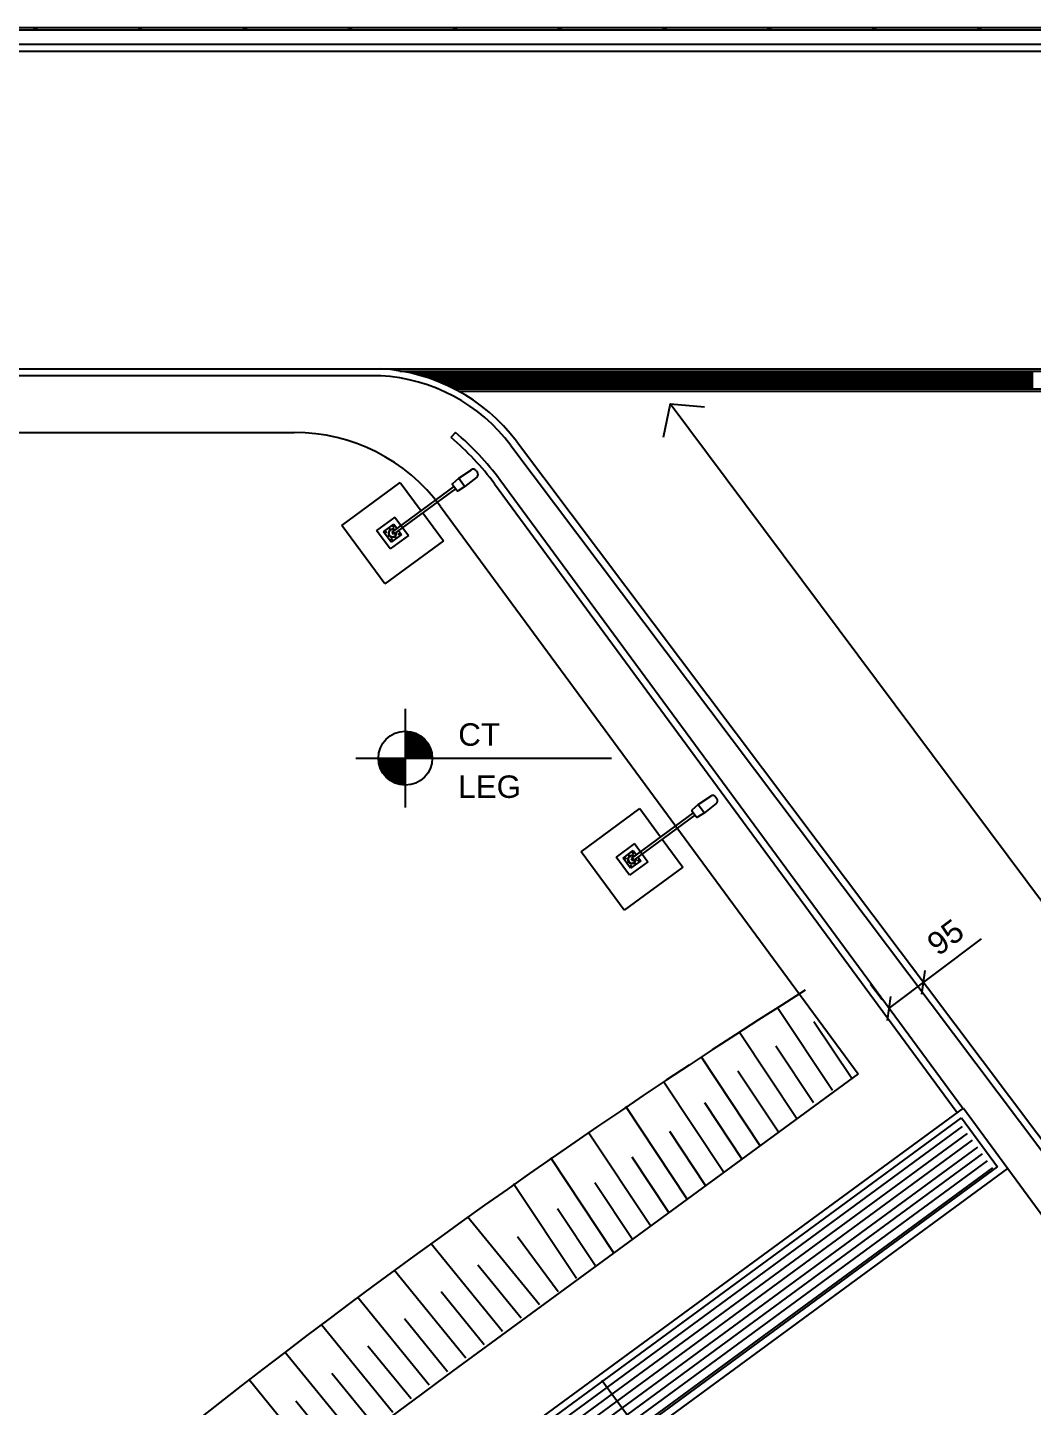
# Model space of a CAD drawing. Header units: metres. Extents: x 2872 to 3316, y -1435 to -1037.
# Drawn here: x 3236.33 to 3244.08, y -1075.12 to -1064.49 of the extents above; entities that cross this region are included whole.
import ezdxf

# ---------------------------------------------------------------- set-up
doc = ezdxf.new("R2010")
doc.units = ezdxf.units.M
doc.header["$MEASUREMENT"] = 0
doc.layers.add('ARQUITETURA', color=253, linetype='CONTINUOUS')
doc.styles.add('1-250', font='arial.ttf', dxfattribs={"height": 0.5})
doc.styles.add('T20', font='arial.ttf', dxfattribs={"width": 1.1, "height": 0.1})

msp = doc.modelspace()

# ---------------------------------------------------------------- linework, layer by layer
at = {"layer": 'ARQUITETURA'}
for p, q in [((3244.968, -1064.511, 0), (3210.521, -1064.508, 0)), ((3244.968, -1064.494, 0), (3210.522, -1064.491, 0)), ((3233.297, -1064.619, 0), (3244.977, -1064.619, 0)), ((3219.367, -1064.672, 0), (3244.977, -1064.672, 0)), ((3233.296, -1067.122, 0), (3238.283, -1067.122, 0)), ((3233.297, -1067.174, 0), (3238.283, -1067.174, 0)), ((3238.283, -1067.122, 0), (3239.055, -1067.122, 0)), ((3238.283, -1067.174, 0), (3239.055, -1067.174, 0)), ((3239.055, -1067.122, 0), (3244.8, -1067.122, 0)), ((3239.203, -1067.139, 0), (3244.777, -1067.139, 0)), ((3239.212, -1067.141, 0), (3239.212, -1067.139, 0)), ((3239.223, -1067.143, 0), (3239.223, -1067.139, 0)), ((3239.234, -1067.145, 0), (3239.234, -1067.139, 0)), ((3239.245, -1067.147, 0), (3239.245, -1067.139, 0)), ((3239.256, -1067.149, 0), (3239.256, -1067.139, 0)), ((3239.267, -1067.151, 0), (3239.267, -1067.139, 0)), ((3239.278, -1067.153, 0), (3239.278, -1067.139, 0)), ((3239.289, -1067.156, 0), (3239.289, -1067.139, 0)), ((3239.301, -1067.158, 0), (3239.301, -1067.139, 0)), ((3239.312, -1067.161, 0), (3239.312, -1067.139, 0)), ((3239.323, -1067.164, 0), (3239.323, -1067.139, 0)), ((3239.334, -1067.167, 0), (3239.334, -1067.139, 0)), ((3239.345, -1067.17, 0), (3239.345, -1067.139, 0)), ((3239.356, -1067.173, 0), (3239.356, -1067.139, 0)), ((3239.367, -1067.176, 0), (3239.367, -1067.139, 0)), ((3239.378, -1067.179, 0), (3239.378, -1067.139, 0)), ((3239.389, -1067.182, 0), (3239.389, -1067.139, 0)), ((3239.401, -1067.186, 0), (3239.401, -1067.139, 0)), ((3239.412, -1067.189, 0), (3239.412, -1067.139, 0)), ((3239.423, -1067.193, 0), (3239.423, -1067.139, 0)), ((3239.434, -1067.197, 0), (3239.434, -1067.139, 0)), ((3239.445, -1067.2, 0), (3239.445, -1067.139, 0)), ((3239.456, -1067.204, 0), (3239.456, -1067.139, 0)), ((3239.467, -1067.208, 0), (3239.467, -1067.139, 0)), ((3239.478, -1067.213, 0), (3239.478, -1067.139, 0)), ((3239.489, -1067.217, 0), (3239.489, -1067.139, 0)), ((3239.501, -1067.221, 0), (3239.501, -1067.139, 0)), ((3239.512, -1067.226, 0), (3239.512, -1067.139, 0)), ((3239.523, -1067.23, 0), (3239.523, -1067.139, 0)), ((3239.534, -1067.235, 0), (3239.534, -1067.139, 0)), ((3239.545, -1067.24, 0), (3239.545, -1067.139, 0)), ((3239.556, -1067.245, 0), (3239.556, -1067.139, 0)), ((3239.567, -1067.25, 0), (3239.567, -1067.139, 0)), ((3239.578, -1067.255, 0), (3239.578, -1067.139, 0)), ((3239.589, -1067.26, 0), (3239.589, -1067.139, 0)), ((3239.601, -1067.266, 0), (3239.601, -1067.139, 0)), ((3239.612, -1067.271, 0), (3239.612, -1067.139, 0)), ((3239.623, -1067.277, 0), (3239.623, -1067.139, 0)), ((3239.634, -1067.279, 0), (3239.634, -1067.139, 0)), ((3239.645, -1067.279, 0), (3239.645, -1067.139, 0)), ((3239.656, -1067.279, 0), (3239.656, -1067.139, 0)), ((3239.667, -1067.279, 0), (3239.667, -1067.139, 0)), ((3239.678, -1067.279, 0), (3239.678, -1067.139, 0)), ((3239.689, -1067.279, 0), (3239.689, -1067.139, 0)), ((3239.701, -1067.279, 0), (3239.701, -1067.139, 0)), ((3239.712, -1067.279, 0), (3239.712, -1067.139, 0)), ((3239.723, -1067.279, 0), (3239.723, -1067.139, 0)), ((3239.734, -1067.279, 0), (3239.734, -1067.139, 0)), ((3239.745, -1067.279, 0), (3239.745, -1067.139, 0)), ((3239.756, -1067.279, 0), (3239.756, -1067.139, 0)), ((3239.767, -1067.279, 0), (3239.767, -1067.139, 0)), ((3239.778, -1067.279, 0), (3239.778, -1067.139, 0)), ((3239.789, -1067.279, 0), (3239.789, -1067.139, 0)), ((3239.801, -1067.279, 0), (3239.801, -1067.139, 0)), ((3239.812, -1067.279, 0), (3239.812, -1067.139, 0)), ((3239.823, -1067.279, 0), (3239.823, -1067.139, 0)), ((3239.834, -1067.279, 0), (3239.834, -1067.139, 0)), ((3239.845, -1067.279, 0), (3239.845, -1067.139, 0)), ((3239.856, -1067.279, 0), (3239.856, -1067.139, 0)), ((3239.867, -1067.279, 0), (3239.867, -1067.139, 0)), ((3239.878, -1067.279, 0), (3239.878, -1067.139, 0)), ((3239.889, -1067.279, 0), (3239.889, -1067.139, 0)), ((3239.901, -1067.279, 0), (3239.901, -1067.139, 0)), ((3239.912, -1067.279, 0), (3239.912, -1067.139, 0)), ((3239.923, -1067.279, 0), (3239.923, -1067.139, 0)), ((3239.934, -1067.279, 0), (3239.934, -1067.139, 0)), ((3239.945, -1067.279, 0), (3239.945, -1067.139, 0)), ((3239.956, -1067.279, 0), (3239.956, -1067.139, 0)), ((3239.967, -1067.279, 0), (3239.967, -1067.139, 0)), ((3239.978, -1067.279, 0), (3239.978, -1067.139, 0)), ((3239.99, -1067.279, 0), (3239.99, -1067.139, 0)), ((3240.001, -1067.279, 0), (3240.001, -1067.139, 0)), ((3240.012, -1067.279, 0), (3240.012, -1067.139, 0)), ((3240.023, -1067.279, 0), (3240.023, -1067.139, 0)), ((3240.034, -1067.279, 0), (3240.034, -1067.139, 0)), ((3240.045, -1067.279, 0), (3240.045, -1067.139, 0)), ((3240.056, -1067.279, 0), (3240.056, -1067.139, 0)), ((3240.067, -1067.279, 0), (3240.067, -1067.139, 0)), ((3240.078, -1067.279, 0), (3240.078, -1067.139, 0)), ((3240.09, -1067.279, 0), (3240.09, -1067.139, 0)), ((3240.101, -1067.279, 0), (3240.101, -1067.139, 0)), ((3240.112, -1067.279, 0), (3240.112, -1067.139, 0)), ((3240.123, -1067.279, 0), (3240.123, -1067.139, 0)), ((3240.134, -1067.279, 0), (3240.134, -1067.139, 0)), ((3240.145, -1067.279, 0), (3240.145, -1067.139, 0)), ((3240.156, -1067.279, 0), (3240.156, -1067.139, 0)), ((3240.167, -1067.279, 0), (3240.167, -1067.139, 0)), ((3240.178, -1067.279, 0), (3240.178, -1067.139, 0)), ((3240.19, -1067.279, 0), (3240.19, -1067.139, 0)), ((3240.201, -1067.279, 0), (3240.201, -1067.139, 0)), ((3240.212, -1067.279, 0), (3240.212, -1067.139, 0)), ((3240.223, -1067.279, 0), (3240.223, -1067.139, 0)), ((3240.234, -1067.279, 0), (3240.234, -1067.139, 0)), ((3240.245, -1067.279, 0), (3240.245, -1067.139, 0)), ((3240.256, -1067.279, 0), (3240.256, -1067.139, 0)), ((3240.267, -1067.279, 0), (3240.267, -1067.139, 0)), ((3240.278, -1067.279, 0), (3240.278, -1067.139, 0)), ((3240.29, -1067.279, 0), (3240.29, -1067.139, 0)), ((3240.301, -1067.279, 0), (3240.301, -1067.139, 0)), ((3240.312, -1067.279, 0), (3240.312, -1067.139, 0)), ((3240.323, -1067.279, 0), (3240.323, -1067.139, 0)), ((3240.334, -1067.279, 0), (3240.334, -1067.139, 0)), ((3240.345, -1067.279, 0), (3240.345, -1067.139, 0)), ((3240.356, -1067.279, 0), (3240.356, -1067.139, 0)), ((3240.367, -1067.279, 0), (3240.367, -1067.139, 0)), ((3240.378, -1067.279, 0), (3240.378, -1067.139, 0)), ((3240.39, -1067.279, 0), (3240.39, -1067.139, 0)), ((3240.401, -1067.279, 0), (3240.401, -1067.139, 0)), ((3240.412, -1067.279, 0), (3240.412, -1067.139, 0)), ((3240.423, -1067.279, 0), (3240.423, -1067.139, 0)), ((3240.434, -1067.279, 0), (3240.434, -1067.139, 0)), ((3240.445, -1067.279, 0), (3240.445, -1067.139, 0)), ((3240.456, -1067.279, 0), (3240.456, -1067.139, 0)), ((3240.467, -1067.279, 0), (3240.467, -1067.139, 0)), ((3240.478, -1067.279, 0), (3240.478, -1067.139, 0)), ((3240.49, -1067.279, 0), (3240.49, -1067.139, 0)), ((3240.501, -1067.279, 0), (3240.501, -1067.139, 0)), ((3240.512, -1067.279, 0), (3240.512, -1067.139, 0)), ((3240.523, -1067.279, 0), (3240.523, -1067.139, 0)), ((3240.534, -1067.279, 0), (3240.534, -1067.139, 0)), ((3240.545, -1067.279, 0), (3240.545, -1067.139, 0)), ((3240.556, -1067.279, 0), (3240.556, -1067.139, 0)), ((3240.567, -1067.279, 0), (3240.567, -1067.139, 0)), ((3240.578, -1067.279, 0), (3240.578, -1067.139, 0)), ((3240.59, -1067.279, 0), (3240.59, -1067.139, 0)), ((3240.601, -1067.279, 0), (3240.601, -1067.139, 0)), ((3240.612, -1067.279, 0), (3240.612, -1067.139, 0)), ((3240.623, -1067.279, 0), (3240.623, -1067.139, 0)), ((3240.634, -1067.279, 0), (3240.634, -1067.139, 0)), ((3240.645, -1067.279, 0), (3240.645, -1067.139, 0)), ((3240.656, -1067.279, 0), (3240.656, -1067.139, 0)), ((3240.667, -1067.279, 0), (3240.667, -1067.139, 0)), ((3240.678, -1067.279, 0), (3240.678, -1067.139, 0)), ((3240.69, -1067.279, 0), (3240.69, -1067.139, 0)), ((3240.701, -1067.279, 0), (3240.701, -1067.139, 0)), ((3240.712, -1067.279, 0), (3240.712, -1067.139, 0)), ((3240.723, -1067.279, 0), (3240.723, -1067.139, 0)), ((3240.734, -1067.279, 0), (3240.734, -1067.139, 0)), ((3240.745, -1067.279, 0), (3240.745, -1067.139, 0)), ((3240.756, -1067.279, 0), (3240.756, -1067.139, 0)), ((3240.767, -1067.279, 0), (3240.767, -1067.139, 0)), ((3240.778, -1067.279, 0), (3240.778, -1067.139, 0)), ((3240.79, -1067.279, 0), (3240.79, -1067.139, 0)), ((3240.801, -1067.279, 0), (3240.801, -1067.139, 0)), ((3240.812, -1067.279, 0), (3240.812, -1067.139, 0)), ((3240.823, -1067.279, 0), (3240.823, -1067.139, 0)), ((3240.834, -1067.279, 0), (3240.834, -1067.139, 0)), ((3240.845, -1067.279, 0), (3240.845, -1067.139, 0)), ((3240.856, -1067.279, 0), (3240.856, -1067.139, 0)), ((3240.867, -1067.279, 0), (3240.867, -1067.139, 0)), ((3240.879, -1067.279, 0), (3240.879, -1067.139, 0)), ((3240.89, -1067.279, 0), (3240.89, -1067.139, 0)), ((3240.901, -1067.279, 0), (3240.901, -1067.139, 0)), ((3240.912, -1067.279, 0), (3240.912, -1067.139, 0)), ((3240.923, -1067.279, 0), (3240.923, -1067.139, 0)), ((3240.934, -1067.279, 0), (3240.934, -1067.139, 0)), ((3240.945, -1067.279, 0), (3240.945, -1067.139, 0)), ((3240.956, -1067.279, 0), (3240.956, -1067.139, 0)), ((3240.967, -1067.279, 0), (3240.967, -1067.139, 0)), ((3240.979, -1067.279, 0), (3240.979, -1067.139, 0)), ((3240.99, -1067.279, 0), (3240.99, -1067.139, 0)), ((3241.001, -1067.279, 0), (3241.001, -1067.139, 0)), ((3241.012, -1067.279, 0), (3241.012, -1067.139, 0)), ((3241.023, -1067.279, 0), (3241.023, -1067.139, 0)), ((3241.034, -1067.279, 0), (3241.034, -1067.139, 0)), ((3241.045, -1067.279, 0), (3241.045, -1067.139, 0)), ((3241.056, -1067.279, 0), (3241.056, -1067.139, 0)), ((3241.067, -1067.279, 0), (3241.067, -1067.139, 0)), ((3241.079, -1067.279, 0), (3241.079, -1067.139, 0)), ((3241.09, -1067.279, 0), (3241.09, -1067.139, 0)), ((3241.101, -1067.279, 0), (3241.101, -1067.139, 0)), ((3241.112, -1067.279, 0), (3241.112, -1067.139, 0)), ((3241.123, -1067.279, 0), (3241.123, -1067.139, 0)), ((3241.134, -1067.279, 0), (3241.134, -1067.139, 0)), ((3241.145, -1067.279, 0), (3241.145, -1067.139, 0)), ((3241.156, -1067.279, 0), (3241.156, -1067.139, 0)), ((3241.167, -1067.279, 0), (3241.167, -1067.139, 0)), ((3241.179, -1067.279, 0), (3241.179, -1067.139, 0)), ((3241.19, -1067.279, 0), (3241.19, -1067.139, 0)), ((3241.201, -1067.279, 0), (3241.201, -1067.139, 0)), ((3241.212, -1067.279, 0), (3241.212, -1067.139, 0)), ((3241.223, -1067.279, 0), (3241.223, -1067.139, 0)), ((3241.234, -1067.279, 0), (3241.234, -1067.139, 0)), ((3241.245, -1067.279, 0), (3241.245, -1067.139, 0)), ((3241.256, -1067.279, 0), (3241.256, -1067.139, 0)), ((3241.267, -1067.279, 0), (3241.267, -1067.139, 0)), ((3241.279, -1067.279, 0), (3241.279, -1067.139, 0)), ((3241.29, -1067.279, 0), (3241.29, -1067.139, 0)), ((3241.301, -1067.279, 0), (3241.301, -1067.139, 0)), ((3241.312, -1067.279, 0), (3241.312, -1067.139, 0)), ((3241.323, -1067.279, 0), (3241.323, -1067.139, 0)), ((3241.334, -1067.279, 0), (3241.334, -1067.139, 0)), ((3241.345, -1067.279, 0), (3241.345, -1067.139, 0)), ((3241.356, -1067.279, 0), (3241.356, -1067.139, 0)), ((3241.367, -1067.279, 0), (3241.367, -1067.139, 0)), ((3241.379, -1067.279, 0), (3241.379, -1067.139, 0)), ((3241.39, -1067.279, 0), (3241.39, -1067.139, 0)), ((3241.401, -1067.279, 0), (3241.401, -1067.139, 0)), ((3241.412, -1067.279, 0), (3241.412, -1067.139, 0)), ((3241.423, -1067.279, 0), (3241.423, -1067.139, 0)), ((3241.434, -1067.279, 0), (3241.434, -1067.139, 0)), ((3241.445, -1067.279, 0), (3241.445, -1067.139, 0)), ((3241.456, -1067.279, 0), (3241.456, -1067.139, 0)), ((3241.467, -1067.279, 0), (3241.467, -1067.139, 0)), ((3241.479, -1067.279, 0), (3241.479, -1067.139, 0)), ((3241.49, -1067.279, 0), (3241.49, -1067.139, 0)), ((3241.501, -1067.279, 0), (3241.501, -1067.139, 0)), ((3241.512, -1067.279, 0), (3241.512, -1067.139, 0)), ((3241.523, -1067.279, 0), (3241.523, -1067.139, 0)), ((3241.534, -1067.279, 0), (3241.534, -1067.139, 0)), ((3241.545, -1067.279, 0), (3241.545, -1067.139, 0)), ((3241.556, -1067.279, 0), (3241.556, -1067.139, 0)), ((3241.567, -1067.279, 0), (3241.567, -1067.139, 0)), ((3241.579, -1067.279, 0), (3241.579, -1067.139, 0)), ((3241.59, -1067.279, 0), (3241.59, -1067.139, 0)), ((3241.601, -1067.279, 0), (3241.601, -1067.139, 0)), ((3241.612, -1067.279, 0), (3241.612, -1067.139, 0)), ((3241.623, -1067.279, 0), (3241.623, -1067.139, 0)), ((3241.634, -1067.279, 0), (3241.634, -1067.139, 0)), ((3241.645, -1067.279, 0), (3241.645, -1067.139, 0)), ((3241.656, -1067.279, 0), (3241.656, -1067.139, 0)), ((3241.667, -1067.279, 0), (3241.667, -1067.139, 0)), ((3241.679, -1067.279, 0), (3241.679, -1067.139, 0)), ((3241.69, -1067.279, 0), (3241.69, -1067.139, 0)), ((3241.701, -1067.279, 0), (3241.701, -1067.139, 0)), ((3241.712, -1067.279, 0), (3241.712, -1067.139, 0)), ((3241.723, -1067.279, 0), (3241.723, -1067.139, 0)), ((3241.734, -1067.279, 0), (3241.734, -1067.139, 0)), ((3241.745, -1067.279, 0), (3241.745, -1067.139, 0)), ((3241.756, -1067.279, 0), (3241.756, -1067.139, 0)), ((3241.768, -1067.279, 0), (3241.768, -1067.139, 0)), ((3241.779, -1067.279, 0), (3241.779, -1067.139, 0)), ((3241.79, -1067.279, 0), (3241.79, -1067.139, 0)), ((3241.801, -1067.279, 0), (3241.801, -1067.139, 0)), ((3241.812, -1067.279, 0), (3241.812, -1067.139, 0)), ((3241.823, -1067.279, 0), (3241.823, -1067.139, 0)), ((3241.834, -1067.279, 0), (3241.834, -1067.139, 0)), ((3241.845, -1067.279, 0), (3241.845, -1067.139, 0)), ((3241.856, -1067.279, 0), (3241.856, -1067.139, 0)), ((3241.868, -1067.279, 0), (3241.868, -1067.139, 0)), ((3241.879, -1067.279, 0), (3241.879, -1067.139, 0)), ((3241.89, -1067.279, 0), (3241.89, -1067.139, 0)), ((3241.901, -1067.279, 0), (3241.901, -1067.139, 0)), ((3241.912, -1067.279, 0), (3241.912, -1067.139, 0)), ((3241.923, -1067.279, 0), (3241.923, -1067.139, 0)), ((3241.934, -1067.279, 0), (3241.934, -1067.139, 0)), ((3241.945, -1067.279, 0), (3241.945, -1067.139, 0)), ((3241.956, -1067.279, 0), (3241.956, -1067.139, 0)), ((3241.968, -1067.279, 0), (3241.968, -1067.139, 0)), ((3241.979, -1067.279, 0), (3241.979, -1067.139, 0)), ((3241.99, -1067.279, 0), (3241.99, -1067.139, 0)), ((3242.001, -1067.279, 0), (3242.001, -1067.139, 0)), ((3242.012, -1067.279, 0), (3242.012, -1067.139, 0)), ((3242.023, -1067.279, 0), (3242.023, -1067.139, 0)), ((3242.034, -1067.279, 0), (3242.034, -1067.139, 0)), ((3242.045, -1067.279, 0), (3242.045, -1067.139, 0)), ((3242.056, -1067.279, 0), (3242.056, -1067.139, 0)), ((3242.068, -1067.279, 0), (3242.068, -1067.139, 0)), ((3242.079, -1067.279, 0), (3242.079, -1067.139, 0)), ((3242.09, -1067.279, 0), (3242.09, -1067.139, 0)), ((3242.101, -1067.279, 0), (3242.101, -1067.139, 0)), ((3242.112, -1067.279, 0), (3242.112, -1067.139, 0)), ((3242.123, -1067.279, 0), (3242.123, -1067.139, 0)), ((3242.134, -1067.279, 0), (3242.134, -1067.139, 0)), ((3242.145, -1067.279, 0), (3242.145, -1067.139, 0)), ((3242.156, -1067.279, 0), (3242.156, -1067.139, 0)), ((3242.168, -1067.279, 0), (3242.168, -1067.139, 0)), ((3242.179, -1067.279, 0), (3242.179, -1067.139, 0)), ((3242.19, -1067.279, 0), (3242.19, -1067.139, 0)), ((3242.201, -1067.279, 0), (3242.201, -1067.139, 0)), ((3242.212, -1067.279, 0), (3242.212, -1067.139, 0)), ((3242.223, -1067.279, 0), (3242.223, -1067.139, 0)), ((3242.234, -1067.279, 0), (3242.234, -1067.139, 0)), ((3242.245, -1067.279, 0), (3242.245, -1067.139, 0)), ((3242.256, -1067.279, 0), (3242.256, -1067.139, 0)), ((3242.268, -1067.279, 0), (3242.268, -1067.139, 0)), ((3242.279, -1067.279, 0), (3242.279, -1067.139, 0)), ((3242.29, -1067.279, 0), (3242.29, -1067.139, 0)), ((3242.301, -1067.279, 0), (3242.301, -1067.139, 0)), ((3242.312, -1067.279, 0), (3242.312, -1067.139, 0)), ((3242.323, -1067.279, 0), (3242.323, -1067.139, 0)), ((3242.334, -1067.279, 0), (3242.334, -1067.139, 0)), ((3242.345, -1067.279, 0), (3242.345, -1067.139, 0)), ((3242.356, -1067.279, 0), (3242.356, -1067.139, 0)), ((3242.368, -1067.279, 0), (3242.368, -1067.139, 0)), ((3242.379, -1067.279, 0), (3242.379, -1067.139, 0)), ((3242.39, -1067.279, 0), (3242.39, -1067.139, 0)), ((3242.401, -1067.279, 0), (3242.401, -1067.139, 0)), ((3242.412, -1067.279, 0), (3242.412, -1067.139, 0)), ((3242.423, -1067.279, 0), (3242.423, -1067.139, 0)), ((3242.434, -1067.279, 0), (3242.434, -1067.139, 0)), ((3242.445, -1067.279, 0), (3242.445, -1067.139, 0)), ((3242.456, -1067.279, 0), (3242.456, -1067.139, 0)), ((3242.468, -1067.279, 0), (3242.468, -1067.139, 0)), ((3242.479, -1067.279, 0), (3242.479, -1067.139, 0)), ((3242.49, -1067.279, 0), (3242.49, -1067.139, 0)), ((3242.501, -1067.279, 0), (3242.501, -1067.139, 0)), ((3242.512, -1067.279, 0), (3242.512, -1067.139, 0)), ((3242.523, -1067.279, 0), (3242.523, -1067.139, 0)), ((3242.534, -1067.279, 0), (3242.534, -1067.139, 0)), ((3242.545, -1067.279, 0), (3242.545, -1067.139, 0)), ((3242.556, -1067.279, 0), (3242.556, -1067.139, 0)), ((3242.568, -1067.279, 0), (3242.568, -1067.139, 0)), ((3242.579, -1067.279, 0), (3242.579, -1067.139, 0)), ((3242.59, -1067.279, 0), (3242.59, -1067.139, 0)), ((3242.601, -1067.279, 0), (3242.601, -1067.139, 0)), ((3242.612, -1067.279, 0), (3242.612, -1067.139, 0)), ((3242.623, -1067.279, 0), (3242.623, -1067.139, 0)), ((3242.634, -1067.279, 0), (3242.634, -1067.139, 0)), ((3242.645, -1067.279, 0), (3242.645, -1067.139, 0)), ((3242.657, -1067.279, 0), (3242.657, -1067.139, 0)), ((3242.668, -1067.279, 0), (3242.668, -1067.139, 0)), ((3242.679, -1067.279, 0), (3242.679, -1067.139, 0)), ((3242.69, -1067.279, 0), (3242.69, -1067.139, 0)), ((3242.701, -1067.279, 0), (3242.701, -1067.139, 0)), ((3242.712, -1067.279, 0), (3242.712, -1067.139, 0)), ((3242.723, -1067.279, 0), (3242.723, -1067.139, 0)), ((3242.734, -1067.279, 0), (3242.734, -1067.139, 0)), ((3242.745, -1067.279, 0), (3242.745, -1067.139, 0)), ((3242.757, -1067.279, 0), (3242.757, -1067.139, 0)), ((3242.768, -1067.279, 0), (3242.768, -1067.139, 0)), ((3242.779, -1067.279, 0), (3242.779, -1067.139, 0)), ((3242.79, -1067.279, 0), (3242.79, -1067.139, 0)), ((3242.801, -1067.279, 0), (3242.801, -1067.139, 0)), ((3242.812, -1067.279, 0), (3242.812, -1067.139, 0)), ((3242.823, -1067.279, 0), (3242.823, -1067.139, 0)), ((3242.834, -1067.279, 0), (3242.834, -1067.139, 0)), ((3242.845, -1067.279, 0), (3242.845, -1067.139, 0)), ((3242.857, -1067.279, 0), (3242.857, -1067.139, 0)), ((3242.868, -1067.279, 0), (3242.868, -1067.139, 0)), ((3242.879, -1067.279, 0), (3242.879, -1067.139, 0)), ((3242.89, -1067.279, 0), (3242.89, -1067.139, 0)), ((3242.901, -1067.279, 0), (3242.901, -1067.139, 0)), ((3242.912, -1067.279, 0), (3242.912, -1067.139, 0)), ((3242.923, -1067.279, 0), (3242.923, -1067.139, 0)), ((3242.934, -1067.279, 0), (3242.934, -1067.139, 0)), ((3242.945, -1067.279, 0), (3242.945, -1067.139, 0)), ((3242.957, -1067.279, 0), (3242.957, -1067.139, 0)), ((3242.968, -1067.279, 0), (3242.968, -1067.139, 0)), ((3242.979, -1067.279, 0), (3242.979, -1067.139, 0)), ((3242.99, -1067.279, 0), (3242.99, -1067.139, 0)), ((3243.001, -1067.279, 0), (3243.001, -1067.139, 0)), ((3243.012, -1067.279, 0), (3243.012, -1067.139, 0)), ((3243.023, -1067.279, 0), (3243.023, -1067.139, 0)), ((3243.034, -1067.279, 0), (3243.034, -1067.139, 0)), ((3243.045, -1067.279, 0), (3243.045, -1067.139, 0)), ((3243.057, -1067.279, 0), (3243.057, -1067.139, 0)), ((3243.068, -1067.279, 0), (3243.068, -1067.139, 0)), ((3243.079, -1067.279, 0), (3243.079, -1067.139, 0)), ((3243.09, -1067.279, 0), (3243.09, -1067.139, 0)), ((3243.101, -1067.279, 0), (3243.101, -1067.139, 0)), ((3243.112, -1067.279, 0), (3243.112, -1067.139, 0)), ((3243.123, -1067.279, 0), (3243.123, -1067.139, 0)), ((3243.134, -1067.279, 0), (3243.134, -1067.139, 0)), ((3243.145, -1067.279, 0), (3243.145, -1067.139, 0)), ((3243.157, -1067.279, 0), (3243.157, -1067.139, 0)), ((3243.168, -1067.279, 0), (3243.168, -1067.139, 0)), ((3243.179, -1067.279, 0), (3243.179, -1067.139, 0)), ((3243.19, -1067.279, 0), (3243.19, -1067.139, 0)), ((3243.201, -1067.279, 0), (3243.201, -1067.139, 0)), ((3243.212, -1067.279, 0), (3243.212, -1067.139, 0)), ((3243.223, -1067.279, 0), (3243.223, -1067.139, 0)), ((3243.234, -1067.279, 0), (3243.234, -1067.139, 0)), ((3243.245, -1067.279, 0), (3243.245, -1067.139, 0)), ((3243.257, -1067.279, 0), (3243.257, -1067.139, 0)), ((3243.268, -1067.279, 0), (3243.268, -1067.139, 0)), ((3243.279, -1067.279, 0), (3243.279, -1067.139, 0)), ((3243.29, -1067.279, 0), (3243.29, -1067.139, 0)), ((3243.301, -1067.279, 0), (3243.301, -1067.139, 0)), ((3243.312, -1067.279, 0), (3243.312, -1067.139, 0)), ((3243.323, -1067.279, 0), (3243.323, -1067.139, 0)), ((3243.334, -1067.279, 0), (3243.334, -1067.139, 0)), ((3243.345, -1067.279, 0), (3243.345, -1067.139, 0)), ((3243.357, -1067.279, 0), (3243.357, -1067.139, 0)), ((3243.368, -1067.279, 0), (3243.368, -1067.139, 0)), ((3243.379, -1067.279, 0), (3243.379, -1067.139, 0)), ((3243.39, -1067.279, 0), (3243.39, -1067.139, 0)), ((3243.401, -1067.279, 0), (3243.401, -1067.139, 0)), ((3243.412, -1067.279, 0), (3243.412, -1067.139, 0)), ((3243.423, -1067.279, 0), (3243.423, -1067.139, 0)), ((3243.434, -1067.279, 0), (3243.434, -1067.139, 0)), ((3243.445, -1067.279, 0), (3243.445, -1067.139, 0)), ((3243.457, -1067.279, 0), (3243.457, -1067.139, 0)), ((3243.468, -1067.279, 0), (3243.468, -1067.139, 0)), ((3243.479, -1067.279, 0), (3243.479, -1067.139, 0)), ((3243.49, -1067.279, 0), (3243.49, -1067.139, 0)), ((3243.501, -1067.279, 0), (3243.501, -1067.139, 0)), ((3243.512, -1067.279, 0), (3243.512, -1067.139, 0)), ((3243.523, -1067.279, 0), (3243.523, -1067.139, 0)), ((3243.534, -1067.279, 0), (3243.534, -1067.139, 0)), ((3243.546, -1067.279, 0), (3243.546, -1067.139, 0)), ((3243.557, -1067.279, 0), (3243.557, -1067.139, 0)), ((3243.568, -1067.279, 0), (3243.568, -1067.139, 0)), ((3243.579, -1067.279, 0), (3243.579, -1067.139, 0)), ((3243.59, -1067.279, 0), (3243.59, -1067.139, 0)), ((3243.601, -1067.279, 0), (3243.601, -1067.139, 0)), ((3243.612, -1067.279, 0), (3243.612, -1067.139, 0)), ((3243.623, -1067.279, 0), (3243.623, -1067.139, 0)), ((3243.634, -1067.279, 0), (3243.634, -1067.139, 0)), ((3243.646, -1067.279, 0), (3243.646, -1067.139, 0)), ((3243.657, -1067.279, 0), (3243.657, -1067.139, 0)), ((3243.668, -1067.279, 0), (3243.668, -1067.139, 0)), ((3243.679, -1067.279, 0), (3243.679, -1067.139, 0)), ((3243.69, -1067.279, 0), (3243.69, -1067.139, 0)), ((3243.701, -1067.279, 0), (3243.701, -1067.139, 0)), ((3243.712, -1067.279, 0), (3243.712, -1067.139, 0)), ((3243.723, -1067.279, 0), (3243.723, -1067.139, 0)), ((3243.734, -1067.279, 0), (3243.734, -1067.139, 0)), ((3243.746, -1067.279, 0), (3243.746, -1067.139, 0)), ((3243.757, -1067.279, 0), (3243.757, -1067.139, 0)), ((3243.768, -1067.279, 0), (3243.768, -1067.139, 0)), ((3243.779, -1067.279, 0), (3243.779, -1067.139, 0)), ((3243.79, -1067.279, 0), (3243.79, -1067.139, 0)), ((3243.801, -1067.279, 0), (3243.801, -1067.139, 0)), ((3243.812, -1067.279, 0), (3243.812, -1067.139, 0)), ((3243.823, -1067.279, 0), (3243.823, -1067.139, 0)), ((3243.834, -1067.279, 0), (3243.834, -1067.139, 0)), ((3243.846, -1067.279, 0), (3243.846, -1067.139, 0)), ((3243.857, -1067.279, 0), (3243.857, -1067.139, 0)), ((3243.868, -1067.279, 0), (3243.868, -1067.139, 0)), ((3243.879, -1067.279, 0), (3243.879, -1067.139, 0)), ((3243.89, -1067.279, 0), (3243.89, -1067.139, 0)), ((3243.901, -1067.279, 0), (3243.901, -1067.139, 0)), ((3243.912, -1067.279, 0), (3243.912, -1067.139, 0)), ((3243.923, -1067.279, 0), (3243.923, -1067.139, 0)), ((3243.934, -1067.279, 0), (3243.934, -1067.139, 0)), ((3243.946, -1067.279, 0), (3243.946, -1067.139, 0)), ((3243.957, -1067.279, 0), (3243.957, -1067.139, 0)), ((3243.968, -1067.279, 0), (3243.968, -1067.139, 0)), ((3243.979, -1067.279, 0), (3243.979, -1067.139, 0)), ((3243.99, -1067.279, 0), (3243.99, -1067.139, 0)), ((3244.001, -1067.279, 0), (3244.001, -1067.139, 0)), ((3244.012, -1067.279, 0), (3244.012, -1067.139, 0)), ((3244.023, -1067.279, 0), (3244.023, -1067.139, 0)), ((3244.034, -1067.279, 0), (3244.034, -1067.139, 0)), ((3244.046, -1067.279, 0), (3244.046, -1067.139, 0)), ((3244.057, -1067.279, 0), (3244.057, -1067.139, 0)), ((3244.068, -1067.279, 0), (3244.068, -1067.139, 0)), ((3244.079, -1067.279, 0), (3244.079, -1067.139, 0)), ((3244.621, -1067.279, 0), (3239.627, -1067.279, 0)), ((3244.604, -1067.297, 0), (3239.66, -1067.297, 0)), ((3241.286, -1067.391, 0), (3241.233, -1067.652, 0)), ((3245.818, -1073.461, 0), (3241.286, -1067.391, 0)), ((3241.286, -1067.391, 0), (3241.551, -1067.414, 0)), ((3234.224, -1067.612, 0), (3238.389, -1067.612, 0)), ((3239.632, -1067.612, 0), (3239.597, -1067.652, 0)), ((3240.059, -1067.712, 0), (3248.548, -1078.994, 0)), ((3240.101, -1067.68, 0), (3248.59, -1078.963, 0)), ((3239.932, -1068.008, 0), (3243.499, -1072.855, 0)), ((3243.542, -1072.823, 0), (3239.974, -1067.977, 0)), ((3239.516, -1068.182, 0), (3242.736, -1072.555, 0)), ((3239.245, -1069.742, 0), (3239.245, -1070.503, 0)), ((3238.864, -1070.123, 0), (3240.834, -1070.123, 0)), ((3242.972, -1072.052, 0), (3243.686, -1071.516, 0)), ((3243.098, -1071.663, 0), (3243.187, -1071.781, 0)), ((3243.226, -1071.943, 0), (3243.252, -1071.759, 0)), ((3242.831, -1071.864, 0), (3242.92, -1071.982, 0)), ((3242.985, -1071.96, 0), (3242.959, -1072.144, 0)), ((3242.539, -1072.686, 0), (3242.114, -1072.048, 0)), ((3242.686, -1072.592, 0), (3242.395, -1072.155, 0)), ((3242.262, -1072.903, 0), (3241.82, -1072.237, 0)), ((3242.391, -1072.781, 0), (3242.101, -1072.344, 0)), ((3241.98, -1073.11, 0), (3241.527, -1072.428, 0)), ((3242.736, -1072.555, 0), (3239.609, -1074.849, 0)), ((3242.121, -1073.007, 0), (3241.807, -1072.535, 0)), ((3241.7, -1073.316, 0), (3241.237, -1072.62, 0)), ((3241.418, -1073.522, 0), (3240.944, -1072.808, 0)), ((3241.845, -1073.219, 0), (3241.555, -1072.781, 0)), ((3240.019, -1075.408, 0), (3243.547, -1072.82, 0)), ((3240.05, -1075.45, 0), (3243.533, -1072.895, 0)), ((3243.533, -1072.895, 0), (3243.81, -1073.274, 0)), ((3243.547, -1072.82, 0), (3247.926, -1078.789, 0)), ((3240.093, -1075.492, 0), (3243.54, -1072.963, 0)), ((3240.132, -1075.544, 0), (3243.579, -1073.016, 0)), ((3241.136, -1073.729, 0), (3240.655, -1073.005, 0)), ((3241.56, -1073.418, 0), (3241.283, -1073.002, 0)), ((3240.171, -1075.597, 0), (3243.618, -1073.068, 0)), ((3240.21, -1075.65, 0), (3243.657, -1073.121, 0)), ((3240.248, -1075.703, 0), (3243.695, -1073.174, 0)), ((3240.287, -1075.756, 0), (3243.734, -1073.227, 0)), ((3240.851, -1073.933, 0), (3240.367, -1073.204, 0)), ((3241.277, -1073.626, 0), (3240.993, -1073.198, 0)), ((3240.326, -1075.809, 0), (3243.773, -1073.28, 0)), ((3240.328, -1075.828, 0), (3243.81, -1073.274, 0)), ((3240.361, -1075.874, 0), (3243.889, -1073.286, 0)), ((3240.565, -1074.134, 0), (3240.08, -1073.405, 0)), ((3240.995, -1073.834, 0), (3240.705, -1073.396, 0)), ((3240.279, -1074.337, 0), (3239.725, -1073.658, 0)), ((3240.708, -1074.034, 0), (3240.417, -1073.596, 0)), ((3239.994, -1074.542, 0), (3239.441, -1073.863, 0)), ((3240.422, -1074.236, 0), (3240.11, -1073.813, 0)), ((3239.711, -1074.749, 0), (3239.158, -1074.07, 0)), ((3240.137, -1074.44, 0), (3239.804, -1074.032, 0)), ((3239.43, -1074.957, 0), (3238.876, -1074.279, 0)), ((3239.853, -1074.646, 0), (3239.52, -1074.238, 0)), ((3239.149, -1075.168, 0), (3238.596, -1074.489, 0)), ((3239.57, -1074.853, 0), (3239.238, -1074.446, 0)), ((3238.87, -1075.379, 0), (3238.317, -1074.701, 0)), ((3239.289, -1075.062, 0), (3238.957, -1074.655, 0)), ((3238.593, -1075.593, 0), (3238.04, -1074.915, 0)), ((3239.01, -1075.273, 0), (3238.678, -1074.866, 0)), ((3241.07, -1075.344, 0), (3240.76, -1074.921, 0)), ((3238.732, -1075.486, 0), (3238.4, -1075.079, 0))]:
    msp.add_line(p, q, dxfattribs=at)
at = {"layer": 'ARQUITETURA', "extrusion": (3.26908e-08, -4.75112e-08, 1)}
for p, q in [((3239.658, -1067.964, 0), (3239.754, -1067.9, 0)), ((3239.792, -1067.906, 0), (3239.801, -1067.918, 0)), ((3238.755, -1068.328, 0), (3239.206, -1067.997, 0)), ((3239.619, -1068.029, 0), (3239.141, -1068.38, 0)), ((3239.206, -1067.997, 0), (3239.366, -1068.215, 0)), ((3239.642, -1068.06, 0), (3239.609, -1068.015, 0)), ((3239.61, -1068.006, 0), (3239.658, -1067.964, 0)), ((3239.705, -1068.029, 0), (3239.652, -1068.062, 0)), ((3239.658, -1067.964, 0), (3239.705, -1068.029, 0)), ((3239.796, -1067.957, 0), (3239.705, -1068.029, 0)), ((3239.631, -1068.046, 0), (3239.153, -1068.397, 0)), ((3239.379, -1068.232, 0), (3239.538, -1068.448, 0)), ((3239.086, -1068.78, 0), (3238.755, -1068.328, 0)), ((3239.165, -1068.266, 0), (3239.024, -1068.369, 0)), ((3239.078, -1068.378, 0), (3239.157, -1068.32, 0)), ((3239.127, -1068.363, 0), (3239.117, -1068.349, 0)), ((3239.128, -1068.362, 0), (3239.118, -1068.348, 0)), ((3239.15, -1068.341, 0), (3239.158, -1068.335, 0)), ((3239.154, -1068.338, 0), (3239.151, -1068.334, 0)), ((3239.154, -1068.338, 0), (3239.157, -1068.342, 0)), ((3239.157, -1068.32, 0), (3239.18, -1068.351, 0)), ((3239.165, -1068.266, 0), (3239.269, -1068.407, 0)), ((3239.128, -1068.51, 0), (3239.024, -1068.369, 0)), ((3239.136, -1068.457, 0), (3239.078, -1068.378, 0)), ((3239.538, -1068.448, 0), (3239.086, -1068.78, 0)), ((3239.096, -1068.38, 0), (3239.092, -1068.384, 0)), ((3239.096, -1068.38, 0), (3239.093, -1068.376, 0)), ((3239.096, -1068.38, 0), (3239.1, -1068.377, 0)), ((3239.099, -1068.385, 0), (3239.096, -1068.38, 0)), ((3239.106, -1068.416, 0), (3239.12, -1068.406, 0)), ((3239.107, -1068.418, 0), (3239.121, -1068.407, 0)), ((3239.269, -1068.407, 0), (3239.128, -1068.51, 0)), ((3239.143, -1068.435, 0), (3239.134, -1068.441, 0)), ((3239.215, -1068.399, 0), (3239.136, -1068.457, 0)), ((3239.136, -1068.434, 0), (3239.142, -1068.442, 0)), ((3239.141, -1068.38, 0), (3239.153, -1068.397, 0)), ((3239.145, -1068.388, 0), (3239.147, -1068.387, 0)), ((3239.145, -1068.388, 0), (3239.148, -1068.388, 0)), ((3239.146, -1068.389, 0), (3239.145, -1068.388, 0)), ((3239.146, -1068.389, 0), (3239.147, -1068.387, 0)), ((3239.146, -1068.389, 0), (3239.148, -1068.388, 0)), ((3239.148, -1068.388, 0), (3239.147, -1068.387, 0)), ((3239.149, -1068.374, 0), (3239.162, -1068.391, 0)), ((3239.175, -1068.428, 0), (3239.164, -1068.414, 0)), ((3239.176, -1068.427, 0), (3239.166, -1068.413, 0)), ((3239.201, -1068.393, 0), (3239.192, -1068.399, 0)), ((3239.193, -1068.368, 0), (3239.215, -1068.399, 0)), ((3239.193, -1068.392, 0), (3239.197, -1068.396, 0)), ((3239.197, -1068.396, 0), (3239.2, -1068.4, 0)), ((3241.503, -1070.48, 0), (3241.599, -1070.415, 0)), ((3241.641, -1070.472, 0), (3241.551, -1070.545, 0)), ((3241.637, -1070.422, 0), (3241.646, -1070.434, 0)), ((3240.6, -1070.844, 0), (3241.052, -1070.512, 0)), ((3241.465, -1070.545, 0), (3240.986, -1070.896, 0)), ((3241.477, -1070.562, 0), (3240.999, -1070.913, 0)), ((3241.052, -1070.512, 0), (3241.212, -1070.73, 0)), ((3241.487, -1070.576, 0), (3241.454, -1070.531, 0)), ((3241.456, -1070.521, 0), (3241.503, -1070.48, 0)), ((3241.551, -1070.545, 0), (3241.497, -1070.578, 0)), ((3241.503, -1070.48, 0), (3241.551, -1070.545, 0)), ((3241.011, -1070.781, 0), (3240.87, -1070.885, 0)), ((3241.011, -1070.781, 0), (3241.114, -1070.923, 0)), ((3241.224, -1070.747, 0), (3241.383, -1070.964, 0)), ((3240.932, -1071.295, 0), (3240.6, -1070.844, 0)), ((3240.973, -1071.026, 0), (3240.87, -1070.885, 0)), ((3240.923, -1070.893, 0), (3241.002, -1070.835, 0)), ((3240.981, -1070.972, 0), (3240.923, -1070.893, 0)), ((3240.942, -1070.896, 0), (3240.938, -1070.899, 0)), ((3240.942, -1070.896, 0), (3240.939, -1070.892, 0)), ((3240.942, -1070.896, 0), (3240.946, -1070.893, 0)), ((3240.945, -1070.9, 0), (3240.942, -1070.896, 0)), ((3240.973, -1070.879, 0), (3240.962, -1070.865, 0)), ((3240.974, -1070.878, 0), (3240.964, -1070.864, 0)), ((3240.986, -1070.896, 0), (3240.999, -1070.913, 0)), ((3240.991, -1070.904, 0), (3240.992, -1070.903, 0)), ((3240.992, -1070.905, 0), (3240.992, -1070.903, 0)), ((3240.993, -1070.904, 0), (3240.992, -1070.903, 0)), ((3240.995, -1070.857, 0), (3241.004, -1070.851, 0)), ((3240.995, -1070.89, 0), (3241.007, -1070.907, 0)), ((3241, -1070.854, 0), (3240.997, -1070.849, 0)), ((3241, -1070.854, 0), (3241.003, -1070.858, 0)), ((3241.002, -1070.835, 0), (3241.026, -1070.867, 0)), ((3241.038, -1070.884, 0), (3241.06, -1070.914, 0)), ((3241.383, -1070.964, 0), (3240.932, -1071.295, 0)), ((3240.952, -1070.932, 0), (3240.966, -1070.922, 0)), ((3240.953, -1070.933, 0), (3240.967, -1070.923, 0)), ((3241.114, -1070.923, 0), (3240.973, -1071.026, 0)), ((3240.984, -1070.954, 0), (3240.98, -1070.957, 0)), ((3241.06, -1070.914, 0), (3240.981, -1070.972, 0)), ((3240.984, -1070.954, 0), (3240.981, -1070.95, 0)), ((3240.988, -1070.951, 0), (3240.984, -1070.954, 0)), ((3240.984, -1070.954, 0), (3240.987, -1070.958, 0)), ((3240.992, -1070.905, 0), (3240.991, -1070.904, 0)), ((3240.991, -1070.904, 0), (3240.993, -1070.904, 0)), ((3240.992, -1070.905, 0), (3240.993, -1070.904, 0)), ((3241.02, -1070.944, 0), (3241.01, -1070.93, 0)), ((3241.022, -1070.943, 0), (3241.011, -1070.929, 0)), ((3241.046, -1070.908, 0), (3241.038, -1070.915, 0)), ((3241.039, -1070.907, 0), (3241.042, -1070.911, 0)), ((3241.042, -1070.911, 0), (3241.045, -1070.916, 0))]:
    msp.add_line(p, q, dxfattribs=at)
at = {"layer": 'ARQUITETURA'}
for centre, radius in [((3236.393, -1064.502, 0), 0.00875), ((3237.201, -1064.502, 0), 0.00875), ((3238.01, -1064.502, 0), 0.00875), ((3238.818, -1064.502, 0), 0.00875), ((3239.627, -1064.502, 0), 0.00875), ((3240.435, -1064.502, 0), 0.00875), ((3241.244, -1064.502, 0), 0.00875), ((3242.052, -1064.502, 0), 0.00875), ((3242.861, -1064.502, 0), 0.00875), ((3243.669, -1064.502, 0), 0.00875), ((3239.245, -1070.123, 0), 0.208)]:
    msp.add_circle(centre, radius, dxfattribs=at)
at = {"layer": 'ARQUITETURA', "extrusion": (3.26908e-08, -4.75112e-08, 1)}
for centre in [(3239.154, -1068.338, 0), (3239.096, -1068.38, 0), (3239.139, -1068.438, 0), (3239.197, -1068.396, 0), (3240.942, -1070.896, 0), (3241, -1070.854, 0), (3240.984, -1070.954, 0), (3241.042, -1070.911, 0)]:
    msp.add_circle(centre, 0.0035, dxfattribs=at)
at = {"layer": 'ARQUITETURA'}
for centre, radius, start, end in [((3238.975, -1068.53, 0), 1.411, 37.0599, 86.755), ((3238.975, -1068.531, 0), 1.359, 37.0664, 86.6167), ((3238.389, -1069.012, 0), 1.4, 36.3601, 90), ((3238.283, -1069.222, 0), 2.048, 36.357, 50.0538), ((3238.283, -1069.222, 0), 2.1, 36.357, 50.0364), ((3239.245, -1070.123, 0), 0.199, 359.9858, 89.9858), ((3239.245, -1070.123, 0), 0.19, 359.9858, 89.9858), ((3239.245, -1070.123, 0), 0.182, 359.9858, 89.9858), ((3239.245, -1070.123, 0), 0.173, 359.9858, 89.9858), ((3239.245, -1070.123, 0), 0.165, 359.9858, 89.9858), ((3239.245, -1070.123, 0), 0.156, 359.9858, 89.9858), ((3239.245, -1070.123, 0), 0.147, 359.9858, 89.9858), ((3239.245, -1070.123, 0), 0.139, 359.9858, 89.9858), ((3239.245, -1070.123, 0), 0.13, 359.9858, 89.9858), ((3239.245, -1070.123, 0), 0.121, 359.9858, 89.9858), ((3239.245, -1070.123, 0), 0.113, 359.9858, 89.9858), ((3239.245, -1070.123, 0), 0.104, 359.9858, 89.9858), ((3239.245, -1070.123, 0), 0.0955, 359.9858, 89.9858), ((3239.245, -1070.123, 0), 0.0869, 359.9858, 89.9858), ((3239.245, -1070.123, 0), 0.0782, 359.9858, 89.9858), ((3239.245, -1070.123, 0), 0.199, 179.9858, 269.9858), ((3239.245, -1070.123, 0), 0.19, 179.9858, 269.9858), ((3239.245, -1070.123, 0), 0.182, 179.9858, 269.9858), ((3239.245, -1070.123, 0), 0.173, 179.9858, 269.9858), ((3239.245, -1070.123, 0), 0.165, 179.9858, 269.9858), ((3239.245, -1070.123, 0), 0.156, 179.9858, 269.9858), ((3239.245, -1070.123, 0), 0.147, 179.9858, 269.9858), ((3239.245, -1070.123, 0), 0.139, 179.9858, 269.9858), ((3239.245, -1070.123, 0), 0.13, 179.9858, 269.9858), ((3239.245, -1070.123, 0), 0.121, 179.9858, 269.9858), ((3239.245, -1070.123, 0), 0.113, 179.9858, 269.9858), ((3239.245, -1070.123, 0), 0.104, 179.9858, 269.9858), ((3239.245, -1070.123, 0), 0.0955, 179.9858, 269.9858), ((3239.245, -1070.123, 0), 0.0869, 179.9858, 269.9858), ((3239.245, -1070.123, 0), 0.0782, 179.9858, 269.9858), ((3239.245, -1070.123, 0), 0.0696, 179.9858, 269.9858), ((3239.245, -1070.123, 0), 0.061, 179.9858, 269.9858), ((3239.245, -1070.123, 0), 0.0524, 179.9858, 269.9858), ((3239.245, -1070.123, 0), 0.0437, 179.9858, 269.9858), ((3239.245, -1070.123, 0), 0.0351, 179.9858, 269.9858), ((3239.245, -1070.123, 0), 0.0265, 179.9858, 269.9858), ((3239.245, -1070.123, 0), 0.0178, 179.9858, 269.9858), ((3239.245, -1070.123, 0), 0.0092, 179.9858, 269.9858), ((3239.245, -1070.123, 0), 0.0696, 359.9858, 89.9858), ((3239.245, -1070.123, 0), 0.061, 359.9858, 89.9858), ((3239.245, -1070.123, 0), 0.0524, 359.9858, 89.9858), ((3239.245, -1070.123, 0), 0.0437, 359.9858, 89.9858), ((3239.245, -1070.123, 0), 0.0351, 359.9858, 89.9858), ((3239.245, -1070.123, 0), 0.0265, 359.9858, 89.9858), ((3239.245, -1070.123, 0), 0.0178, 359.9858, 89.9858), ((3239.245, -1070.123, 0), 0.0092, 359.9858, 89.9858), ((3271.96, -1118.769, 0), 55.441, 122.3099, 136.363), ((3271.83, -1118.768, 0), 54.471, 126.2654, 131.2458)]:
    msp.add_arc(centre, radius, start, end, dxfattribs=at)
at = {"layer": 'ARQUITETURA', "extrusion": (3.26908e-08, -4.75112e-08, 1)}
for centre, radius, start, end in [((3239.769, -1067.923, 0), 0.028, 36.2654, 123.8527), ((3239.778, -1067.935, 0), 0.028, 308.6781, 36.2654), ((3239.614, -1068.011, 0), 0.007, 126.2654, 216.2654), ((3239.647, -1068.056, 0), 0.007, 216.2654, 306.2654), ((3239.146, -1068.388, 0), 0.0315, 54.057, 15.097), ((3239.146, -1068.388, 0), 0.0284, 56.1122, 12.61), ((3241.615, -1070.439, 0), 0.028, 36.2654, 123.8527), ((3241.624, -1070.451, 0), 0.028, 308.6781, 36.2654), ((3241.46, -1070.527, 0), 0.007, 126.2654, 216.2654), ((3241.493, -1070.572, 0), 0.007, 216.2654, 306.2654), ((3240.992, -1070.904, 0), 0.0315, 54.057, 15.097), ((3240.992, -1070.904, 0), 0.0284, 56.1122, 12.61)]:
    msp.add_arc(centre, radius, start, end, dxfattribs=at)

# ---------------------------------------------------------------- texts
at = {"layer": 'ARQUITETURA', "style": '1-250'}
msp.add_text('95', height=0.175, rotation=36.9584, dxfattribs=at).set_placement((3243.352, -1071.654, 0))
at = {"layer": 'ARQUITETURA', "style": 'T20'}
for tag, p in [('CT', (3239.653, -1070.027, 0)), ('LEG', (3239.653, -1070.429, 0))]:
    msp.add_attdef(tag, p, '', height=0.173, rotation=359.9858, dxfattribs=at)

doc.saveas('drawing.dxf')
